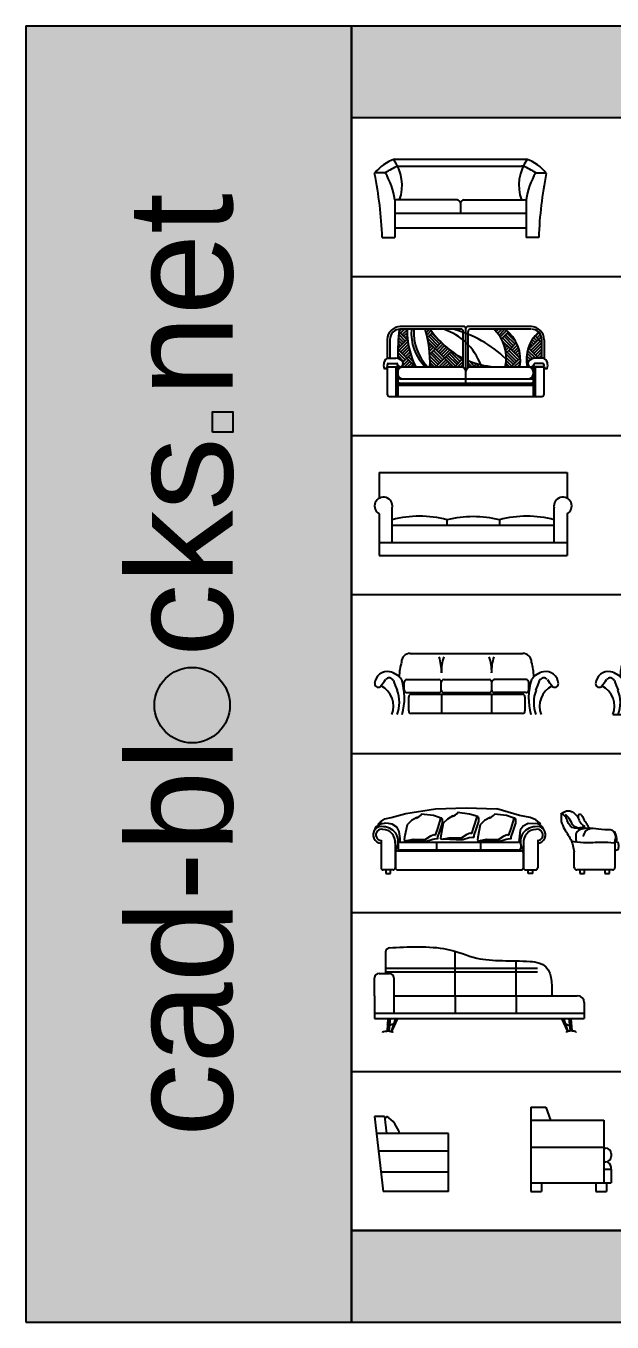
# Model space of a CAD drawing. Header units: millimetres. Extents: x 22852 to 54489, y 38200 to 53043.
# Drawn here: x 22852 to 29563, y 38200 to 53043 of the extents above; entities that cross this region are included whole.
import ezdxf

# ---------------------------------------------------------------- set-up
doc = ezdxf.new("R2010")
doc.units = ezdxf.units.MM
doc.layers.add('www.cad-blocks.net', color=7, linetype='Continuous')
doc.styles.get("Standard").update_dxf_attribs({"font": 'arial.ttf'})

# ---------------------------------------------------------------- blocks, each defined once
blk = doc.blocks.new('A$C0544487B')
for p, q in [((629, 362), (623, 362)), ((659, 333), (659, 297)), ((152, 70), (152, 250)), ((629, 267), (617, 267)), ((588, 41), (181, 41)), ((215, 41), (215, 0)), ((269, 0), (269, 41)), ((500, 41), (500, 0)), ((554, 0), (554, 41)), ((215, 0), (269, 0)), ((500, 0), (554, 0))]:
    blk.add_line(p, q)
for centre, start, end in [((629, 333), 0, 90), ((629, 297), 270, 0), ((181, 70), 180, 270), ((588, 70), 270, 0)]:
    blk.add_arc(centre, 29.5, start, end)
for points in [[(5, 678), (0, 621), (30, 525), (111, 389), (152, 248)], [(636, 417), (612, 479), (501, 501), (366, 514), (273, 520), (268, 522), (271, 533), (230, 522), (162, 520), (146, 522), (84, 574), (11, 678), (3, 681), (14, 692), (76, 719), (173, 670), (241, 560), (273, 541)], [(48, 679), (90, 634), (135, 557), (208, 524), (256, 535)], [(232, 671), (245, 654), (261, 619), (285, 581), (308, 544), (325, 509)], [(283, 517), (181, 478), (177, 356)], [(341, 515), (285, 487), (250, 422)], [(602, 349), (471, 356), (257, 351), (115, 371)], [(636, 411), (631, 370), (598, 348)]]:
    blk.add_spline(points, degree=3)
for points, knots in [([(230, 672), (223, 674), (193, 682), (192, 657), (197, 630)], [0, 0, 0, 0, 69.341826, 280.891975, 280.891975, 280.891975, 280.891975]), ([(597, 490), (607, 473), (634, 429), (620, 391), (611, 360)], [11.87161, 11.87161, 11.87161, 11.87161, 207.236132, 518.328212, 518.328212, 518.328212, 518.328212])]:
    blk.add_open_spline(points, degree=3, knots=knots)
blk.add_open_spline([(617, 359), (617, 263), (617, 167), (617, 70)], degree=3)
blk = doc.blocks.new('A$C11883412')
at = {"extrusion": (0, 0, -1)}
for p, q in [((715, 742), (1063, 753)), ((1063, 753), (1416, 741)), ((83, 592), (132, 628)), ((132, 628), (208, 642)), ((208, 642), (375, 689)), ((375, 689), (715, 742)), ((772, 636), (791, 626)), ((791, 626), (790, 576)), ((1187, 653), (1206, 643)), ((1206, 643), (1205, 594)), ((1610, 636), (1629, 626)), ((1629, 626), (1628, 576)), ((10, 480), (36, 537)), ((36, 537), (87, 570)), ((60, 567), (83, 592)), ((60, 557), (60, 567)), ((87, 570), (150, 580)), ((150, 580), (213, 569)), ((213, 569), (267, 533)), ((267, 533), (293, 481)), ((293, 481), (305, 401)), ((761, 486), (738, 420)), ((790, 576), (761, 486)), ((1176, 503), (1153, 438)), ((1205, 594), (1176, 503)), ((1599, 486), (1576, 420)), ((1628, 576), (1599, 486)), ((307, 364), (290, 355)), ((305, 401), (307, 364)), ((537, 368), (387, 377)), ((612, 367), (537, 368)), ((685, 389), (612, 367)), ((722, 396), (685, 389)), ((738, 395), (722, 396)), ((738, 420), (738, 395)), ((952, 386), (802, 395)), ((1027, 385), (952, 386)), ((1100, 407), (1027, 385)), ((1137, 413), (1100, 407)), ((1153, 413), (1137, 413)), ((1153, 438), (1153, 413)), ((1375, 368), (1225, 377)), ((1451, 367), (1375, 368)), ((1523, 389), (1451, 367)), ((1561, 396), (1523, 389)), ((1576, 395), (1561, 396)), ((1576, 420), (1576, 395))]:
    blk.add_line(p, q, dxfattribs=at)
for p, q in [((438, 606), (389, 557)), ((499, 642), (438, 606)), ((689, 663), (551, 681)), ((755, 642), (689, 663)), ((744, 525), (771, 619)), ((775, 634), (755, 642)), ((771, 619), (775, 645)), ((775, 645), (775, 634)), ((853, 624), (803, 575)), ((914, 659), (853, 624)), ((1104, 681), (965, 699)), ((1170, 660), (1104, 681)), ((1158, 542), (1186, 637)), ((1190, 652), (1170, 660)), ((1186, 637), (1190, 663)), ((1190, 663), (1190, 652)), ((1276, 606), (1227, 557)), ((1338, 642), (1276, 606)), ((1527, 663), (1389, 681)), ((1675, 664), (1416, 741)), ((1593, 642), (1527, 663)), ((1582, 525), (1609, 619)), ((1613, 634), (1593, 642)), ((1609, 619), (1613, 645)), ((1613, 645), (1613, 634)), ((1798, 641), (1675, 664)), ((1862, 616), (1798, 641)), ((1903, 580), (1862, 616)), ((389, 557), (359, 415)), ((662, 433), (693, 446)), ((693, 446), (714, 441)), ((714, 441), (744, 525)), ((803, 575), (774, 432)), ((1011, 407), (1077, 450)), ((1077, 450), (1107, 464)), ((1107, 464), (1129, 459)), ((1129, 459), (1158, 542)), ((1227, 557), (1197, 415)), ((1500, 433), (1531, 446)), ((1531, 446), (1553, 441)), ((1553, 441), (1582, 525)), ((1684, 498), (1669, 360)), ((1719, 544), (1684, 498)), ((1774, 573), (1719, 544)), ((1893, 568), (1774, 573)), ((1940, 535), (1893, 568)), ((1917, 562), (1903, 580)), ((1914, 557), (1917, 562)), ((1964, 480), (1940, 535)), ((90, 380), (90, 65)), ((253, 373), (253, 65)), ((285, 337), (285, 291)), ((307, 360), (1665, 360)), ((359, 415), (355, 382)), ((355, 382), (376, 374)), ((376, 374), (457, 393)), ((457, 393), (596, 389)), ((596, 389), (662, 433)), ((725, 360), (725, 267)), ((774, 432), (770, 399)), ((770, 399), (790, 392)), ((790, 392), (872, 410)), ((872, 410), (1011, 407)), ((1197, 415), (1193, 382)), ((1193, 382), (1214, 374)), ((1214, 374), (1296, 393)), ((1230, 360), (1230, 267)), ((1296, 393), (1434, 389)), ((1434, 389), (1500, 433)), ((1689, 337), (1689, 291)), ((1720, 360), (1721, 360)), ((1721, 373), (1721, 65)), ((1884, 380), (1884, 65)), ((255, 236), (255, 66)), ((279, 259), (1696, 259)), ((1665, 267), (309, 267)), ((309, 267), (1665, 267)), ((1719, 236), (1719, 66)), ((229, 41), (114, 41)), ((144, 41), (144, 0)), ((144, 0), (198, 0)), ((198, 0), (198, 41)), ((273, 42), (1696, 42)), ((1745, 41), (1860, 41)), ((1776, 0), (1776, 41)), ((1830, 0), (1776, 0)), ((1830, 0), (1830, 41))]:
    blk.add_line(p, q)
for centre, radius, start, end in [((95, 584), 12, 97.1338, 277.1338), ((454, 754), 124, 287.4339, 323.9122), ((869, 772), 124, 287.4339, 323.9122), ((1292, 754), 124, 287.4339, 323.9122), ((1879, 584), 12, 262.8662, 82.8662), ((95, 443), 95.5, 76.2333, 268.0262), ((95, 443), 63.6, 74.1082, 268.0262), ((109, 360), 144, 354.9058, 88.659), ((115, 363), 173, 323.215, 89.0984), ((1858, 364), 172, 90.7182, 217.3817), ((1865, 360), 144, 91.341, 185.0942), ((1879, 443), 95.5, 271.9738, 103.7667), ((1879, 443), 63.6, 271.9738, 105.8918), ((309, 337), 23.9, 90, 180), ((1665, 337), 23.9, 0, 90), ((279, 236), 23.9, 90, 180), ((309, 291), 23.9, 180, 270), ((1665, 291), 23.9, 270, 0), ((1696, 236), 23.9, 0, 90), ((114, 65), 23.9, 180, 270), ((229, 65), 23.9, 270, 0), ((279, 66), 23.9, 180, 270), ((1696, 66), 23.9, 270, 0), ((1745, 65), 23.9, 180, 270), ((1860, 65), 23.9, 270, 0)]:
    blk.add_arc(centre, radius, start, end)
blk = doc.blocks.new('A$C1AA11FF4')
for p, q in [((230, 896), (1736, 896)), ((230, 896), (1736, 896)), ((264, 816), (1683, 816)), ((264, 816), (1683, 816)), ((121, 740), (3, 740)), ((121, 740), (3, 740)), ((1844, 740), (1962, 740)), ((1844, 740), (1962, 740)), ((944, 430), (251, 430)), ((617, 430), (251, 430)), ((944, 430), (251, 430)), ((617, 430), (251, 430)), ((1022, 430), (1714, 430)), ((1022, 430), (1714, 430)), ((1349, 430), (1714, 430)), ((1349, 430), (1714, 430)), ((950, 272), (230, 272)), ((950, 272), (230, 272)), ((1736, 272), (603, 272)), ((1736, 272), (603, 272))]:
    blk.add_line(p, q)
at = {"linetype": 'Continuous'}
for p, q in [((230, 430), (230, 104)), ((230, 430), (230, 104)), ((983, 393), (983, 272)), ((983, 393), (983, 272)), ((1736, 430), (1736, 104)), ((1736, 430), (1736, 104)), ((87, 0), (230, 0)), ((87, 0), (230, 0)), ((1736, 104), (230, 104)), ((230, 104), (230, 0)), ((1736, 104), (230, 104)), ((230, 104), (230, 0)), ((1736, 104), (1736, 0)), ((1736, 104), (1736, 0)), ((1878, 0), (1736, 0)), ((1878, 0), (1736, 0))]:
    blk.add_line(p, q, dxfattribs=at)
for centre, radius, start, end in [((377, 447), 473, 108.1835, 142.8583), ((377, 447), 473, 108.1835, 142.8583), ((-184, 597), 498, 340.3582, 36.0889), ((-184, 597), 498, 340.3582, 36.0889), ((2149, 597), 498, 143.9111, 199.6418), ((2149, 597), 498, 143.9111, 199.6418), ((1588, 447), 473, 37.1417, 71.8165), ((1588, 447), 473, 37.1417, 71.8165), ((766, -301), 1225, 114.1715, 121.7554), ((766, -301), 1225, 114.1715, 121.7554), ((1683, 766), 50, 62.7876, 90), ((1683, 766), 50, 62.7876, 90), ((1200, -301), 1225, 58.2446, 65.8285), ((1200, -301), 1225, 58.2446, 65.8285), ((-4523, -178), 4613, 2.2067, 11.3761), ((-4523, -178), 4613, 2.2067, 11.3761), ((-574, 323), 811, 7.5785, 30.955), ((-574, 323), 811, 7.5785, 30.955), ((2540, 323), 811, 149.045, 172.4215), ((2540, 323), 811, 149.045, 172.4215), ((6488, -178), 4613, 168.6239, 177.7933), ((6488, -178), 4613, 168.6239, 177.7933), ((258, 383), 47.2, 98.6034, 127.134), ((258, 383), 47.2, 98.6034, 127.134), ((937, 383), 47.2, 11.6706, 81.4627), ((937, 383), 47.2, 11.6706, 81.4627), ((1029, 383), 47.2, 98.6034, 168.323), ((1029, 383), 47.2, 98.6034, 168.323), ((1707, 383), 47.2, 52.866, 81.3966), ((1707, 383), 47.2, 52.866, 81.3966)]:
    blk.add_arc(centre, radius, start, end, dxfattribs=at)
blk = doc.blocks.new('A$C2C8659E6')
for p, q in [((178, 745), (203, 770)), ((178, 745), (203, 770)), ((882, 770), (187, 770)), ((882, 770), (187, 770)), ((926, 801), (191, 801)), ((926, 801), (191, 801)), ((193, 725), (239, 770)), ((193, 725), (239, 770)), ((211, 707), (266, 761)), ((211, 707), (266, 761)), ((478, 758), (490, 770)), ((478, 758), (490, 770)), ((486, 730), (526, 770)), ((486, 730), (526, 770)), ((493, 701), (546, 754)), ((493, 701), (546, 754)), ((911, 334), (911, 746)), ((911, 334), (911, 746)), ((941, 151), (941, 783)), ((941, 151), (941, 783)), ((1691, 801), (956, 801)), ((1691, 801), (956, 801)), ((967, 334), (967, 745)), ((967, 334), (967, 745)), ((1687, 770), (992, 770)), ((1687, 770), (992, 770)), ((1269, 758), (1280, 770)), ((1269, 758), (1280, 770)), ((1286, 740), (1316, 770)), ((1286, 740), (1316, 770)), ((1303, 720), (1352, 770)), ((1303, 720), (1352, 770)), ((1318, 700), (1388, 770)), ((1318, 700), (1388, 770)), ((1332, 678), (1408, 754)), ((1332, 678), (1408, 754)), ((41, 651), (41, 439)), ((41, 651), (41, 439)), ((71, 651), (71, 439)), ((71, 651), (71, 439)), ((163, 551), (265, 653)), ((163, 551), (265, 653)), ((165, 609), (193, 581)), ((165, 609), (193, 581)), ((168, 643), (211, 599)), ((168, 643), (211, 599)), ((170, 676), (229, 617)), ((170, 676), (229, 617)), ((174, 709), (247, 635)), ((174, 709), (247, 635)), ((175, 527), (275, 627)), ((175, 527), (275, 627)), ((178, 741), (265, 653)), ((178, 741), (265, 653)), ((193, 509), (280, 596)), ((193, 509), (280, 596)), ((229, 689), (266, 726)), ((229, 689), (266, 726)), ((247, 671), (268, 692)), ((247, 671), (268, 692)), ((265, 653), (271, 659)), ((265, 653), (271, 659)), ((265, 653), (272, 646)), ((265, 653), (272, 646)), ((500, 672), (561, 733)), ((500, 672), (561, 733)), ((501, 669), (606, 563)), ((501, 669), (606, 563)), ((510, 624), (589, 545)), ((510, 624), (589, 545)), ((512, 612), (517, 617)), ((512, 612), (517, 617)), ((517, 689), (624, 581)), ((517, 689), (624, 581)), ((517, 581), (535, 599)), ((517, 581), (535, 599)), ((535, 707), (642, 599)), ((535, 707), (642, 599)), ((553, 725), (648, 630)), ((553, 725), (648, 630)), ((589, 545), (660, 617)), ((589, 545), (660, 617)), ((606, 527), (679, 599)), ((606, 527), (679, 599)), ((1345, 655), (1427, 737)), ((1345, 655), (1427, 737)), ((1351, 644), (1451, 545)), ((1351, 644), (1451, 545)), ((1358, 632), (1361, 635)), ((1358, 632), (1361, 635)), ((1361, 671), (1469, 563)), ((1361, 671), (1469, 563)), ((1368, 607), (1379, 617)), ((1368, 607), (1379, 617)), ((1378, 580), (1397, 599)), ((1378, 580), (1397, 599)), ((1379, 689), (1487, 581)), ((1379, 689), (1487, 581)), ((1397, 707), (1504, 599)), ((1397, 707), (1504, 599)), ((1415, 725), (1509, 631)), ((1415, 725), (1509, 631)), ((1451, 545), (1518, 613)), ((1451, 545), (1518, 613)), ((1666, 545), (1774, 653)), ((1666, 545), (1774, 653)), ((1676, 607), (1702, 581)), ((1676, 607), (1702, 581)), ((1684, 527), (1792, 635)), ((1684, 527), (1792, 635)), ((1688, 631), (1720, 599)), ((1688, 631), (1720, 599)), ((1702, 653), (1738, 617)), ((1702, 653), (1738, 617)), ((1702, 509), (1807, 614)), ((1702, 509), (1807, 614)), ((1717, 674), (1756, 635)), ((1717, 674), (1756, 635)), ((1733, 694), (1774, 653)), ((1733, 694), (1774, 653)), ((1738, 689), (1778, 729)), ((1738, 689), (1778, 729)), ((1756, 671), (1793, 707)), ((1756, 671), (1793, 707)), ((1774, 653), (1803, 682)), ((1774, 653), (1803, 682)), ((1774, 653), (1807, 620)), ((1774, 653), (1807, 620)), ((1792, 671), (1807, 656)), ((1792, 671), (1807, 656)), ((1807, 650), (1807, 435)), ((1807, 650), (1807, 435)), ((1837, 650), (1837, 435)), ((1837, 650), (1837, 435)), ((163, 540), (265, 437)), ((163, 540), (265, 437)), ((163, 504), (247, 419)), ((163, 504), (247, 419)), ((163, 468), (229, 401)), ((163, 468), (229, 401)), ((164, 575), (175, 563)), ((164, 575), (175, 563)), ((211, 491), (285, 565)), ((211, 491), (285, 565)), ((229, 473), (292, 536)), ((229, 473), (292, 536)), ((247, 455), (299, 507)), ((247, 455), (299, 507)), ((265, 437), (308, 480)), ((265, 437), (308, 480)), ((283, 455), (335, 404)), ((283, 455), (335, 404)), ((301, 473), (314, 461)), ((301, 473), (314, 461)), ((521, 550), (553, 581)), ((521, 550), (553, 581)), ((525, 517), (571, 563)), ((525, 517), (571, 563)), ((528, 484), (589, 545)), ((528, 484), (589, 545)), ((529, 461), (624, 365)), ((529, 461), (624, 365)), ((535, 491), (642, 383)), ((535, 491), (642, 383)), ((553, 509), (660, 401)), ((553, 509), (660, 401)), ((571, 527), (678, 419)), ((571, 527), (678, 419)), ((589, 545), (696, 437)), ((589, 545), (696, 437)), ((624, 509), (697, 582)), ((624, 509), (697, 582)), ((642, 491), (717, 565)), ((642, 491), (717, 565)), ((660, 473), (736, 549)), ((660, 473), (736, 549)), ((678, 455), (756, 533)), ((678, 455), (756, 533)), ((696, 437), (777, 518)), ((696, 437), (777, 518)), ((714, 455), (822, 348)), ((714, 455), (822, 348)), ((732, 473), (840, 365)), ((732, 473), (840, 365)), ((750, 491), (858, 383)), ((750, 491), (858, 383)), ((768, 509), (876, 401)), ((768, 509), (876, 401)), ((832, 481), (894, 419)), ((832, 481), (894, 419)), ((1386, 552), (1415, 581)), ((1386, 552), (1415, 581)), ((1392, 523), (1433, 563)), ((1392, 523), (1433, 563)), ((1397, 492), (1451, 545)), ((1397, 492), (1451, 545)), ((1397, 491), (1504, 383)), ((1397, 491), (1504, 383)), ((1400, 452), (1487, 365)), ((1400, 452), (1487, 365)), ((1415, 509), (1522, 401)), ((1415, 509), (1522, 401)), ((1433, 527), (1540, 419)), ((1433, 527), (1540, 419)), ((1451, 545), (1558, 437)), ((1451, 545), (1558, 437)), ((1469, 527), (1529, 588)), ((1469, 527), (1529, 588)), ((1487, 509), (1539, 562)), ((1487, 509), (1539, 562)), ((1504, 491), (1547, 534)), ((1504, 491), (1547, 534)), ((1522, 473), (1554, 505)), ((1522, 473), (1554, 505)), ((1540, 455), (1559, 474)), ((1540, 455), (1559, 474)), ((1636, 467), (1681, 422)), ((1636, 467), (1681, 422)), ((1641, 499), (1706, 434)), ((1641, 499), (1706, 434)), ((1646, 525), (1666, 545)), ((1646, 525), (1666, 545)), ((1648, 527), (1737, 439)), ((1648, 527), (1737, 439)), ((1655, 556), (1666, 545)), ((1655, 556), (1666, 545)), ((1665, 582), (1684, 563)), ((1665, 582), (1684, 563)), ((1666, 545), (1773, 439)), ((1666, 545), (1773, 439)), ((1720, 491), (1807, 578)), ((1720, 491), (1807, 578)), ((1738, 473), (1807, 542)), ((1738, 473), (1807, 542)), ((1756, 455), (1807, 506)), ((1756, 455), (1807, 506)), ((1775, 439), (1807, 471)), ((1775, 439), (1807, 471)), ((1792, 455), (1807, 440)), ((1792, 455), (1807, 440)), ((41, 339), (41, 26)), ((41, 339), (161, 339)), ((41, 339), (41, 26)), ((41, 339), (161, 339)), ((50, 379), (152, 379)), ((50, 379), (152, 379)), ((53, 439), (141, 439)), ((53, 439), (141, 439)), ((141, 339), (141, 1)), ((141, 339), (141, 1)), ((161, 339), (161, 1)), ((161, 339), (161, 1)), ((208, 340), (903, 340)), ((208, 340), (903, 340)), ((212, 348), (283, 419)), ((212, 348), (283, 419)), ((220, 392), (265, 437)), ((220, 392), (265, 437)), ((239, 339), (301, 401)), ((239, 339), (301, 401)), ((265, 437), (363, 339)), ((265, 437), (363, 339)), ((275, 339), (319, 383)), ((275, 339), (319, 383)), ((311, 339), (337, 365)), ((311, 339), (337, 365)), ((347, 339), (355, 348)), ((347, 339), (355, 348)), ((530, 424), (606, 348)), ((530, 424), (606, 348)), ((530, 343), (553, 365)), ((530, 343), (553, 365)), ((531, 387), (579, 339)), ((531, 387), (579, 339)), ((531, 379), (535, 383)), ((531, 379), (535, 383)), ((562, 339), (571, 348)), ((562, 339), (571, 348)), ((598, 339), (696, 437)), ((598, 339), (696, 437)), ((634, 339), (714, 419)), ((634, 339), (714, 419)), ((670, 339), (732, 401)), ((670, 339), (732, 401)), ((696, 437), (795, 339)), ((696, 437), (795, 339)), ((706, 339), (750, 383)), ((706, 339), (750, 383)), ((742, 339), (768, 365)), ((742, 339), (768, 365)), ((778, 339), (786, 348)), ((778, 339), (786, 348)), ((814, 339), (907, 433)), ((814, 339), (907, 433)), ((849, 339), (907, 397)), ((849, 339), (907, 397)), ((885, 339), (907, 361)), ((885, 339), (907, 361)), ((967, 382), (1010, 339)), ((967, 382), (1010, 339)), ((967, 349), (984, 365)), ((967, 349), (984, 365)), ((978, 407), (1038, 348)), ((978, 407), (1038, 348)), ((979, 340), (1674, 340)), ((979, 340), (1674, 340)), ((993, 339), (1002, 348)), ((993, 339), (1002, 348)), ((1029, 339), (1066, 376)), ((1029, 339), (1066, 376)), ((1035, 386), (1055, 365)), ((1035, 386), (1055, 365)), ((1065, 339), (1094, 368)), ((1065, 339), (1094, 368)), ((1101, 339), (1123, 361)), ((1101, 339), (1123, 361)), ((1137, 339), (1152, 355)), ((1137, 339), (1152, 355)), ((1173, 339), (1183, 349)), ((1173, 339), (1183, 349)), ((1209, 339), (1214, 344)), ((1209, 339), (1214, 344)), ((1221, 343), (1226, 339)), ((1221, 343), (1226, 339)), ((1245, 339), (1246, 340)), ((1245, 339), (1246, 340)), ((1388, 339), (1415, 365)), ((1388, 339), (1415, 365)), ((1396, 384), (1441, 339)), ((1396, 384), (1441, 339)), ((1396, 383), (1397, 383)), ((1396, 383), (1397, 383)), ((1399, 417), (1469, 348)), ((1399, 417), (1469, 348)), ((1424, 339), (1433, 348)), ((1424, 339), (1433, 348)), ((1460, 339), (1558, 437)), ((1460, 339), (1558, 437)), ((1496, 339), (1562, 405)), ((1496, 339), (1562, 405)), ((1532, 339), (1558, 366)), ((1532, 339), (1558, 366)), ((1558, 437), (1562, 441)), ((1558, 437), (1562, 441)), ((1558, 437), (1562, 434)), ((1558, 437), (1562, 434)), ((1634, 433), (1661, 406)), ((1634, 433), (1661, 406)), ((1635, 396), (1652, 379)), ((1635, 396), (1652, 379)), ((1640, 355), (1657, 339)), ((1640, 355), (1657, 339)), ((1643, 342), (1648, 348)), ((1643, 342), (1648, 348)), ((1717, 0), (1717, 339)), ((1837, 339), (1717, 339)), ((1717, 339), (1837, 339)), ((1717, 0), (1717, 339)), ((1837, 339), (1717, 339)), ((1717, 339), (1837, 339)), ((1828, 379), (1726, 379)), ((1828, 379), (1726, 379)), ((1821, 439), (1733, 439)), ((1821, 439), (1733, 439)), ((1737, 0), (1737, 339)), ((1737, 0), (1737, 339)), ((1837, 25), (1837, 339)), ((1837, 25), (1837, 339)), ((161, 151), (1721, 151)), ((161, 151), (1721, 151)), ((188, 202), (1698, 202)), ((188, 202), (1698, 202)), ((66, 1), (1816, 1)), ((66, 1), (1816, 1)), ((161, 131), (1721, 131)), ((161, 131), (1721, 131))]:
    blk.add_line(p, q)
for centre, radius, start, end in [((191, 651), 150, 90, 180), ((191, 651), 150, 90, 180), ((191, 651), 120, 90, 180), ((191, 651), 120, 90, 180), ((1950, 510), 1788, 171.6301, 182.4008), ((1950, 510), 1788, 171.6301, 182.4008), ((1206, 756), 937, 179.1382, 206.4302), ((1206, 756), 937, 179.1382, 206.4302), ((866, 726), 550, 175.4253, 224.6809), ((866, 726), 550, 175.4253, 224.6809), ((895, 727), 550, 175.4253, 224.6809), ((895, 727), 550, 175.4253, 224.6809), ((-749, 394), 1280, 357.5365, 17.0801), ((-749, 394), 1280, 357.5365, 17.0801), ((1343, 1306), 970, 213.5149, 243.2707), ((1343, 1306), 970, 213.5149, 243.2707), ((474, 123), 681, 20.6895, 71.7942), ((474, 123), 681, 20.6895, 71.7942), ((428, -589), 1409, 46.4632, 74.7892), ((428, -589), 1409, 46.4632, 74.7892), ((886, 746), 25, 0, 90), ((886, 746), 25, 0, 90), ((922, 781), 19.6, 3.6312, 76.8566), ((922, 781), 19.6, 3.6312, 76.8566), ((961, 781), 19.6, 103.1434, 176.3688), ((961, 781), 19.6, 103.1434, 176.3688), ((992, 745), 25, 90, 180), ((992, 745), 25, 90, 180), ((955, 441), 449, 346.918, 47.0922), ((955, 441), 449, 346.918, 47.0922), ((1130, 422), 436, 349.0787, 53.0099), ((1130, 422), 436, 349.0787, 53.0099), ((1687, 650), 150, 0, 90), ((1687, 650), 150, 0, 90), ((1691, 651), 120, 0, 90), ((1691, 651), 120, 0, 90), ((2050, 426), 415, 131.9569, 192.0702), ((2050, 426), 415, 131.9569, 192.0702), ((124, 357), 124, 166.6421, 194.6763), ((124, 357), 124, 166.6421, 194.6763), ((64, 379), 60.6, 95.9659, 173.4089), ((64, 379), 60.6, 95.9659, 173.4089), ((20, 339), 21, 219.6483, 359.8072), ((20, 339), 21, 219.6483, 359.8072), ((67, 359), 26.8, 129.6357, 226.4087), ((67, 359), 26.8, 129.6357, 226.4087), ((135, 329), 109, 41.504, 86.8948), ((135, 329), 109, 41.504, 86.8948), ((135, 359), 26.8, 313.5913, 50.3643), ((135, 359), 26.8, 313.5913, 50.3643), ((231, 270), 74.1, 111.655, 248.345), ((231, 270), 74.1, 111.655, 248.345), ((197, 379), 40.4, 208.2385, 285.2585), ((197, 379), 40.4, 208.2385, 285.2585), ((169, 379), 53.2, 311.1763, 25.3519), ((169, 379), 53.2, 311.1763, 25.3519), ((866, 273), 76.2, 9.3524, 60.7817), ((866, 273), 76.2, 9.3524, 60.7817), ((1016, 273), 76.2, 119.2183, 170.6476), ((1016, 273), 76.2, 119.2183, 170.6476), ((1343, 1306), 970, 247.1744, 265.1145), ((1343, 1306), 970, 247.1744, 265.1145), ((1705, 379), 53.2, 154.6481, 228.8237), ((1705, 379), 53.2, 154.6481, 228.8237), ((1739, 329), 109, 93.1052, 138.496), ((1739, 329), 109, 93.1052, 138.496), ((1643, 270), 74.1, 291.655, 68.345), ((1643, 270), 74.1, 291.655, 68.345), ((1685, 379), 40.4, 254.7415, 331.7615), ((1685, 379), 40.4, 254.7415, 331.7615), ((1743, 358), 26.8, 129.6357, 226.4087), ((1743, 358), 26.8, 129.6357, 226.4087), ((1815, 378), 60.6, 6.5911, 84.0341), ((1815, 378), 60.6, 6.5911, 84.0341), ((1811, 358), 26.8, 313.5913, 50.3643), ((1811, 358), 26.8, 313.5913, 50.3643), ((1858, 339), 21, 180.1928, 320.3517), ((1858, 339), 21, 180.1928, 320.3517), ((1754, 357), 124, 345.3237, 13.3579), ((1754, 357), 124, 345.3237, 13.3579), ((186, 176), 25.7, 85.7666, 267.4116), ((186, 176), 25.7, 85.7666, 267.4116), ((1692, 176), 25.7, 272.5884, 94.2334), ((1692, 176), 25.7, 272.5884, 94.2334), ((66, 26), 25, 180, 270), ((66, 26), 25, 180, 270), ((1812, 25), 25, 270, 0), ((1812, 25), 25, 270, 0)]:
    blk.add_arc(centre, radius, start, end)
blk = doc.blocks.new('A$C28B02660')
for p, q in [((53, 950), (2203, 950)), ((53, 950), (53, 656)), ((2203, 950), (2203, 656)), ((53, 476), (53, 0)), ((2203, 476), (2203, 0)), ((2203, 476), (2203, 0)), ((201, 347), (2055, 347)), ((828, 410), (828, 347)), ((1429, 410), (1429, 347)), ((53, 147), (2203, 147)), ((53, 0), (2203, 0))]:
    blk.add_line(p, q)
for centre, radius, start, end in [((101, 566), 102, 348.5403, 241.9894), ((2155, 566), 102, 298.0106, 191.4597), ((514, -826), 1275, 75.7623, 104.2377), ((1129, -830), 1275, 76.3947, 103.6377), ((1742, -826), 1275, 75.7623, 104.2066)]:
    blk.add_arc(centre, radius, start, end)
for points in [[(201, 147), (201, 210), (201, 342), (201, 475), (201, 546)], [(2055, 147), (2055, 210), (2055, 342), (2055, 475), (2055, 546)]]:
    blk.add_open_spline(points, degree=3, knots=[0, 0, 0, 0, 186.676094, 398.454786, 398.454786, 398.454786, 398.454786])
blk = doc.blocks.new('A$C053D5F6E')
for p, q in [((407, 700), (1696, 700)), ((338, 280), (338, 370)), ((368, 400), (733, 400)), ((763, 280), (763, 370)), ((793, 400), (1311, 400)), ((1341, 280), (1341, 370)), ((1341, 280), (1341, 370)), ((1735, 400), (1371, 400)), ((1765, 280), (1765, 370)), ((368, 250), (733, 250)), ((390, 41), (390, 202)), ((420, 232), (1691, 232)), ((764, 232), (764, 11)), ((793, 250), (1311, 250)), ((1339, 232), (1339, 11)), ((1735, 250), (1371, 250)), ((1721, 202), (1721, 41)), ((1691, 11), (420, 11))]:
    blk.add_line(p, q)
for centre, radius, start, end in [((1106, 386), 827, 165.0137, 176.9055), ((407, 600), 100, 90, 180), ((252, 495), 513, 357.903, 18.7108), ((1277, 495), 513, 161.2892, 182.097), ((827, 495), 513, 357.903, 18.7108), ((1851, 495), 513, 161.2892, 182.097), ((1696, 600), 100, 0, 90), ((998, 386), 827, 3.0945, 14.9863), ((143, 348), 143, 78.0743, 177.6094), ((126, 269), 224, 35.9038, 78.0743), ((1978, 269), 224, 101.9257, 144.0962), ((1961, 348), 143, 2.3906, 101.9257), ((41, 352), 40.6, 177.6094, 321.9851), ((-1201, 1323), 1616, 321.9851, 325.1809), ((-42, 96), 258, 338.1573, 63.566), ((167, 371), 49.9, 19.9738, 145.1809), ((4097, 1800), 4131, 199.9738, 201.616), ((-390, 188), 731, 345.0967, 16.8411), ((368, 370), 30, 90, 180), ((733, 370), 30, 0, 90), ((793, 370), 30, 90, 180), ((1311, 370), 30, 0, 90), ((1311, 370), 30, 0, 90), ((1371, 370), 30, 90, 180), ((1735, 370), 30, 0, 90), ((2494, 188), 731, 163.1589, 194.9033), ((-1994, 1800), 4131, 338.384, 340.0262), ((2146, 96), 258, 116.434, 201.8427), ((1936, 371), 49.9, 34.8191, 160.0262), ((3304, 1323), 1616, 214.8191, 218.0149), ((2063, 352), 40.6, 218.0149, 2.3906), ((-101, 136), 384, 339.2406, 21.616), ((368, 280), 30, 180, 270), ((420, 202), 30, 90, 180), ((733, 280), 30, 270, 0), ((793, 280), 30, 180, 270), ((1311, 280), 30, 270, 0), ((1311, 280), 30, 270, 0), ((1371, 280), 30, 180, 270), ((1691, 202), 30, 0, 90), ((1735, 280), 30, 270, 0), ((2205, 136), 384, 158.384, 200.7594), ((420, 41), 30, 180, 270), ((1691, 41), 30, 270, 0)]:
    blk.add_arc(centre, radius, start, end)
blk = doc.blocks.new('A$C481B6696')
blk.add_blockref('A$C053D5F6E', (0, 0))
blk = doc.blocks.new('A$C25B14295')
for p, q in [((384, 700), (1203, 700)), ((335, 280), (335, 370)), ((335, 280), (335, 370)), ((786, 400), (365, 400)), ((793, 280), (793, 370)), ((810, 280), (810, 370)), ((810, 280), (810, 370)), ((1235, 400), (817, 400)), ((1265, 280), (1265, 370)), ((786, 250), (365, 250)), ((367, 41), (367, 202)), ((397, 232), (1214, 232)), ((797, 232), (797, 11)), ((1235, 250), (817, 250)), ((1244, 202), (1244, 41)), ((197, 0), (1406, 0)), ((1214, 11), (397, 11))]:
    blk.add_line(p, q)
for centre, radius, start, end in [((1106, 386), 827, 165.0137, 176.9055), ((407, 600), 100, 90, 180), ((280, 495), 513, 357.903, 18.7108), ((1304, 495), 513, 161.2892, 182.097), ((1196, 600), 100, 0, 90), ((497, 386), 827, 3.0945, 14.9863), ((143, 348), 143, 78.0743, 177.6094), ((126, 269), 224, 35.9038, 78.0743), ((1477, 269), 224, 101.9257, 144.0962), ((1460, 348), 143, 2.3906, 101.9257), ((41, 352), 40.6, 177.6094, 321.9851), ((-1201, 1323), 1616, 321.9851, 325.1809), ((-42, 96), 258, 338.1573, 63.566), ((167, 371), 49.9, 19.9738, 145.1809), ((4097, 1800), 4131, 199.9738, 201.616), ((-390, 188), 731, 345.0967, 16.8411), ((365, 370), 30, 90, 180), ((763, 370), 30, 0, 90), ((840, 370), 30, 90, 180), ((1235, 370), 30, 0, 90), ((1993, 188), 731, 163.1589, 194.9033), ((-2494, 1800), 4131, 338.384, 340.0262), ((1645, 96), 258, 116.434, 201.8427), ((1436, 371), 49.9, 34.8191, 160.0262), ((2804, 1323), 1616, 214.8191, 218.0149), ((1562, 352), 40.6, 218.0149, 2.3906), ((-101, 136), 384, 339.2406, 21.616), ((365, 280), 30, 180, 270), ((397, 202), 30, 90, 180), ((763, 280), 30, 270, 0), ((840, 280), 30, 180, 270), ((1214, 202), 30, 0, 90), ((1235, 280), 30, 270, 0), ((1704, 136), 384, 158.384, 200.7594), ((397, 41), 30, 180, 270), ((1214, 41), 30, 270, 0)]:
    blk.add_arc(centre, radius, start, end)
blk = doc.blocks.new('A$C18A7167C')
blk.add_blockref('A$C25B14295', (0, 0))
blk = doc.blocks.new('A$C466D3885')
at = {"linetype": 'Continuous'}
for p, q in [((125, 920, 1920), (125, 675, 1920)), ((0, 422, 1920), (0, 625, 1920)), ((50, 675, 1920), (170, 675, 1920)), ((220, 625, 1920), (220, 422, 1920)), ((0, 422, 1920), (0, 162, 1920)), ((220, 422, 1920), (2320, 422, 1920)), ((220, 422, 1920), (220, 222, 1920)), ((2400, 342, 1920), (2400, 162, 1920)), ((0, 222, 1920), (2400, 222, 1920)), ((0, 162, 1920), (2400, 162, 1920)), ((152, 162, 1920), (144, 18, 1920)), ((260, 162, 1920), (192, 11, 1920)), ((2140, 162, 1920), (2208, 11, 1920)), ((2248, 162, 1920), (2256, 18, 1920))]:
    blk.add_line(p, q, dxfattribs=at)
for p, q in [((920, 422, 1920), (920, 931, 1920)), ((1620, 422, 1920), (1620, 820, 1920)), ((1865, 732, 1920), (125, 732, 1920)), ((1865, 692, 1920), (125, 692, 1920)), ((920, 423, 1920), (920, 222, 1920)), ((1620, 424, 1920), (1620, 222, 1920)), ((161, 162, 1920), (149, 18, 1920)), ((178, 162, 1920), (162, 18, 1920)), ((237, 162, 1920), (189, 12, 1920)), ((2163, 162, 1920), (2211, 12, 1920)), ((2222, 162, 1920), (2238, 18, 1920)), ((2239, 162, 1920), (2251, 18, 1920))]:
    blk.add_line(p, q)
for centre, radius, start, end in [((175, 920, 1920), 50, 93.9819, 180), ((50, 625, 1920), 50, 90, 180), ((170, 625, 1920), 50, 0, 90), ((2320, 342, 1920), 80, 0, 90)]:
    blk.add_arc(centre, radius, start, end, dxfattribs=at)
blk.add_open_spline([(172, 970, 1920), (367, 983, 1920), (823, 1000, 1920), (1208, 799, 1920), (1604, 832, 1920), (1864, 807, 1920), (2032, 735, 1920), (2030, 570, 1920), (2028, 422, 1920)], degree=3, knots=[46.342278, 46.342278, 46.342278, 46.342278, 622.041194, 1033.624823, 1676.46499, 1784.150664, 1824.779812, 2168.128952, 2168.128952, 2168.128952, 2168.128952], dxfattribs=at)
for points in [[(260, 162, 1920), (228, 111, 1920), (182, 85, 1920), (156, 83, 1920), (149, 100, 1920)], [(2140, 162, 1920), (2172, 111, 1920), (2218, 85, 1920), (2244, 83, 1920), (2251, 100, 1920)]]:
    blk.add_spline(points, degree=3)
for points in [[(94, 0, 1920), (95, 7, 1920), (107, 12, 1920), (159, 18, 1920), (199, 9, 1920), (204, 6, 1920), (204, 2, 1920)], [(2306, 0, 1920), (2305, 7, 1920), (2293, 12, 1920), (2241, 18, 1920), (2201, 9, 1920), (2196, 6, 1920), (2196, 2, 1920)]]:
    blk.add_spline(points, degree=3, dxfattribs=at)
blk = doc.blocks.new('A$C6F182DA9')
for p, q in [((0, 860), (96, 0)), ((113, 860), (0, 860)), ((113, 860), (136, 664)), ((116, 834), (137, 860)), ((845, 664), (22, 664)), ((845, 0), (845, 664)), ((845, 463), (44, 463)), ((845, 221), (71, 221)), ((845, 0), (96, 0))]:
    blk.add_line(p, q)
blk.add_arc((-30, 580), 326, 14.8566, 59.2051)
blk = doc.blocks.new('A$C4D3533C3')
for p, q in [((0, 967), (0, 98)), ((0, 967), (172, 967)), ((172, 967), (224, 819)), ((0, 819), (835, 819)), ((835, 819), (835, 98)), ((0, 508), (835, 508)), ((835, 496), (859, 496)), ((836, 340), (859, 340)), ((919, 436), (919, 400)), ((836, 255), (919, 255)), ((919, 255), (919, 280)), ((919, 255), (919, 98)), ((0, 98), (919, 98)), ((0, 98), (0, 0)), ((123, 98), (123, 0)), ((743, 98), (743, 0)), ((866, 98), (866, 0)), ((0, 0), (123, 0)), ((743, 0), (866, 0))]:
    blk.add_line(p, q)
for centre, start, end in [((859, 436), 0, 90), ((859, 400), 270, 0), ((859, 280), 0.2288, 90)]:
    blk.add_arc(centre, 60, start, end)
blk = doc.blocks.new('FORMAT')
at = {"true_color": 0x444444}
blk.add_hatch(color=250, dxfattribs=at).paths.add_polyline_path([(26581, 53043), (22852, 53043), (22852, 38200), (26581, 38200)])
at = {"true_color": 0x546d8e}
h = blk.add_hatch(color=155, dxfattribs=at)
h.set_gradient(color1=(68, 68, 68), color2=(84, 109, 142), tint=1)
h.paths.add_polyline_path([(26581, 53043), (26581, 51996), (54489, 51996), (54489, 53043)])
for points in [[(24987, 48624), (24987, 48390), (25222, 48390), (25222, 48624)], [(24324, 45265, 1), (25188, 45265, 1)]]:
    blk.add_hatch(color=155, dxfattribs=at).paths.add_polyline_path(points)
h = blk.add_hatch(color=155, dxfattribs=at)
h.set_gradient(color1=(68, 68, 68), color2=(84, 109, 142), tint=1)
h.paths.add_polyline_path([(54489, 38200), (54489, 39248), (26581, 39248), (26581, 38200)])
h.paths.add_polyline_path([(39865, 38534), (54102, 38534), (54102, 38995), (39865, 38995)], flags=24)
at = {"color": 250, "true_color": 0x444444}
for p, q in [((22852, 53043), (26581, 53043)), ((22852, 53043), (22852, 38200)), ((26581, 53043), (26581, 38200)), ((22852, 38200), (26581, 38200))]:
    blk.add_line(p, q, dxfattribs=at)
at = {"color": 155, "true_color": 0x546d8e}
for p, q in [((26581, 38200), (26581, 53043)), ((26581, 53043), (54489, 53043)), ((26581, 51996), (54489, 51996)), ((26581, 51996), (54489, 51996)), ((26581, 50174), (54489, 50174)), ((26581, 48353), (54489, 48353)), ((26581, 46532), (54489, 46532)), ((26581, 44711), (54489, 44711)), ((26581, 42890), (54489, 42890)), ((26581, 41069), (54489, 41069)), ((26581, 39248), (54489, 39248)), ((54489, 39248), (26581, 39248)), ((26581, 39248), (54489, 39248)), ((26581, 38200), (54489, 38200))]:
    blk.add_line(p, q, dxfattribs=at)
for p, q in [((26581, 53043), (26581, 38200)), ((26581, 39248), (54489, 39248))]:
    blk.add_line(p, q)
blk.add_lwpolyline([(24987, 48390), (24987, 48624), (25222, 48624), (25222, 48390)], close=True, dxfattribs=at)
blk.add_circle((24756, 45265), 432, dxfattribs=at)
at = {"insert": (24018, 40321), "char_height": 1200, "attachment_point": 1, "rotation": 90}
blk.add_mtext_dynamic_manual_height_columns('{\\C255;\\c16777215;cad-bl  cks net}', width=19116.44, gutter_width=12.5, heights=[0], dxfattribs=at)

msp = doc.modelspace()

# ---------------------------------------------------------------- block references
for name, p in [('A$C1AA11FF4', (26845, 50622)), ('A$C2C8659E6', (26948, 48800)), ('A$C28B02660', (26845, 46979)), ('A$C481B6696', (26845, 45158)), ('A$C18A7167C', (29375, 45158)), ('A$C11883412', (26828, 43337)), ('A$C0544487B', (28979, 43337)), ('A$C466D3885', (26845, 41516)), ('A$C6F182DA9', (26845, 39695)), ('A$C4D3533C3', (28633, 39695))]:
    msp.add_blockref(name, p)
at = {"layer": 'www.cad-blocks.net'}
msp.add_blockref('FORMAT', (0, 0), dxfattribs=at)

doc.saveas('drawing.dxf')
